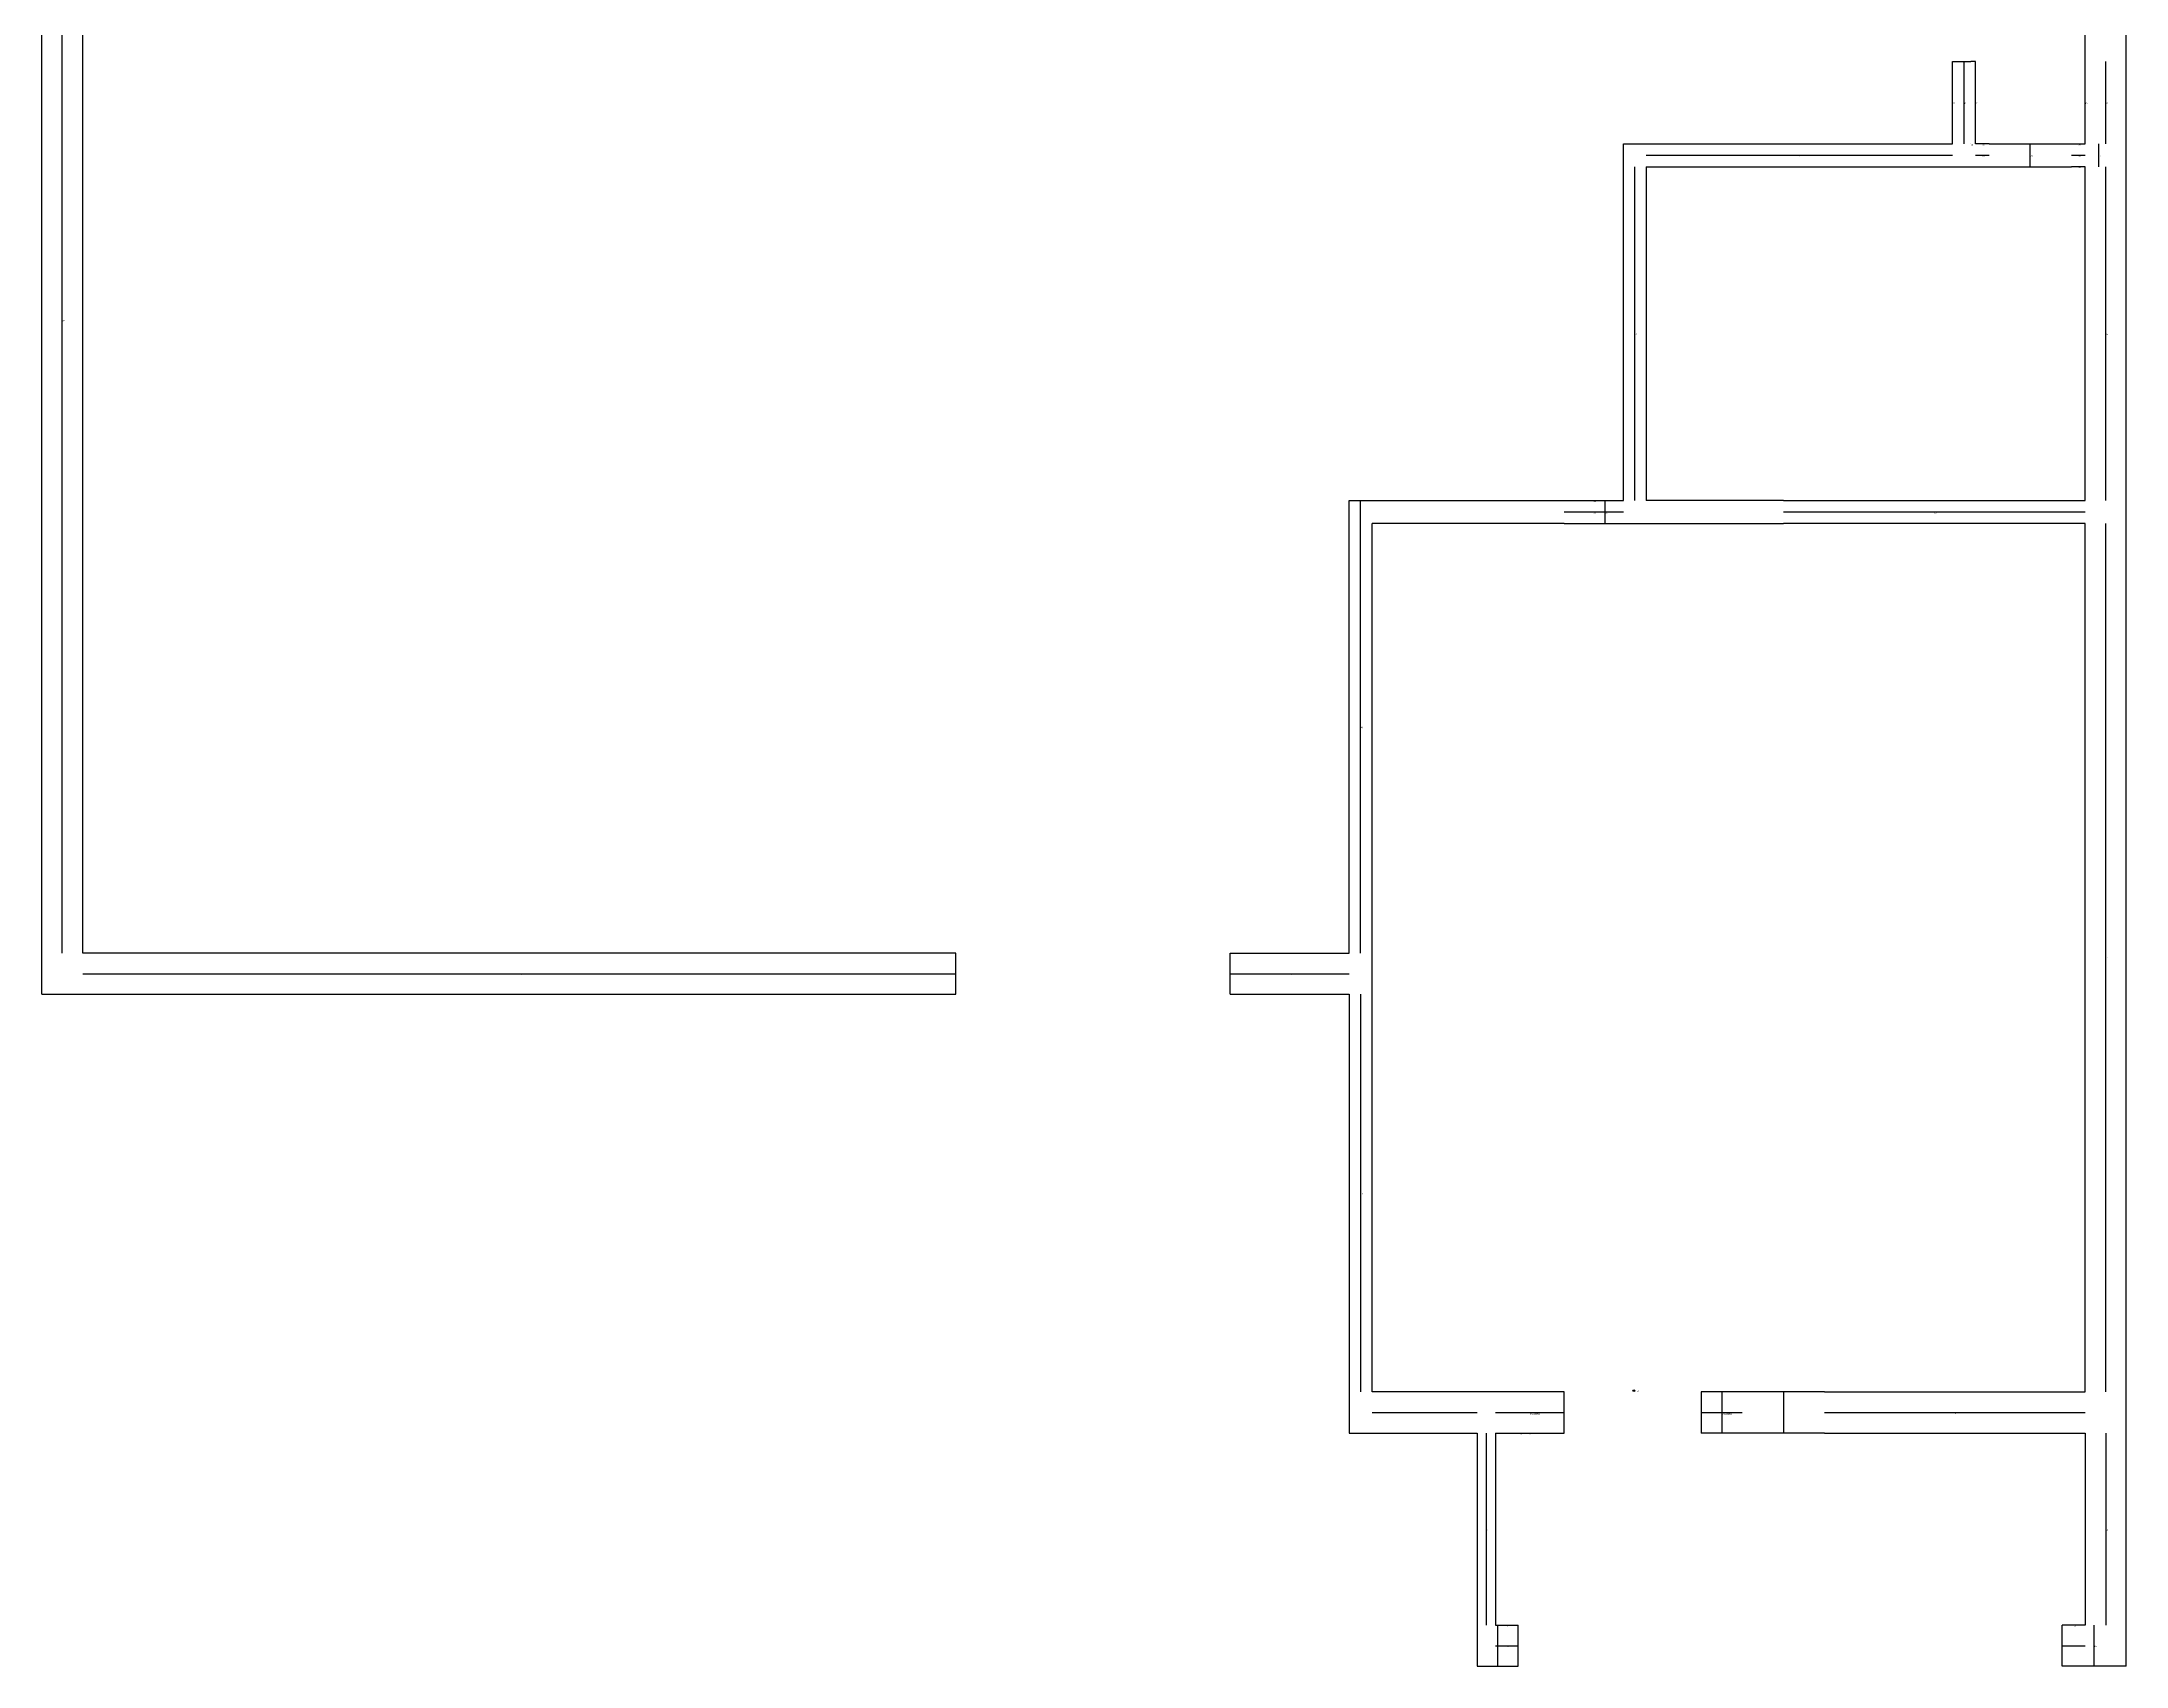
# Model space of a CAD drawing. Header units: metres. Extents: x 328 to 784, y 390 to 981.
# Drawn here: x 328 to 784, y 390 to 745.4 of the extents above; entities that cross this region are included whole.
import ezdxf

# ---------------------------------------------------------------- set-up
doc = ezdxf.new("R2010")
doc.units = ezdxf.units.M

msp = doc.modelspace()

# ---------------------------------------------------------------- linework, layer by layer
at = {"layer": 'centrelines'}
for p, q in [((332.5, 546), (332.5, 823)), ((748.5, 723), (748.5, 741)), ((779.5, 723), (779.5, 741)), ((746, 732), (746, 732)), ((751, 732), (751, 732)), ((775, 732), (775, 732)), ((679, 720.5), (746, 720.5)), ((750, 723), (750, 723)), ((751, 720.5), (754, 720.5)), ((752.5, 723), (752.5, 723)), ((763, 718), (763, 723)), ((772, 720.5), (775, 720.5)), ((773.5, 723), (773.5, 723)), ((778, 718), (778, 723)), ((676.5, 645), (676.5, 718)), ((773.5, 718), (773.5, 718)), ((779.5, 645), (779.5, 718)), ((616.5, 546), (616.5, 645)), ((667.5, 645), (667.5, 645)), ((670, 640), (670, 645)), ((661, 642.5), (674, 642.5)), ((709, 642.5), (775, 642.5)), ((779.5, 450), (779.5, 640)), ((337, 541.5), (528, 541.5)), ((588, 541.5), (614, 541.5)), ((616.5, 537), (616.5, 450)), ((695.5, 450), (695.5, 441)), ((709, 450), (709, 441)), ((619, 445.5), (642, 445.5)), ((646, 445.5), (661, 445.5)), ((691, 445.5), (700, 445.5)), ((718, 445.5), (775, 445.5)), ((644, 441), (644, 399)), ((651.5, 441), (651.5, 441)), ((653.5, 441), (653.5, 441)), ((779.5, 441), (779.5, 399)), ((646.5, 390), (646.5, 399)), ((648.5, 399), (648.5, 399)), ((772.5, 399), (772.5, 399)), ((777, 390), (777, 399)), ((646, 394.5), (651, 394.5)), ((770, 394.5), (775, 394.5))]:
    msp.add_line(p, q, dxfattribs=at)
at = {"layer": 'entity_location'}
msp.add_circle((676.26, 450.29), 0.2, dxfattribs=at)
at = {"layer": 'wall'}
for p, q in [((328, 537), (328, 981)), ((337, 546), (337, 823)), ((775, 741), (775, 759)), ((784, 741), (784, 759)), ((746, 723), (746, 741)), ((746, 741), (750, 741)), ((751, 741), (750, 741)), ((751, 723), (751, 741)), ((775, 723), (775, 741)), ((784, 390), (784, 741)), ((674, 645), (674, 723)), ((674, 723), (746, 723)), ((754, 723), (751, 723)), ((754, 723), (772, 723)), ((772, 723), (775, 723)), ((679, 718), (754, 718)), ((679, 718), (679, 645)), ((754, 718), (772, 718)), ((775, 718), (772, 718)), ((775, 645), (775, 718)), ((614, 546), (614, 645)), ((614, 645), (619, 645)), ((619, 645), (661, 645)), ((661, 645), (674, 645)), ((709, 645), (679, 645)), ((709, 645), (775, 645)), ((619, 450), (619, 640)), ((661, 640), (619, 640)), ((661, 640), (679, 640)), ((679, 640), (709, 640)), ((775, 640), (709, 640)), ((775, 450), (775, 640)), ((528, 546), (337, 546)), ((528, 537), (528, 546)), ((588, 537), (588, 546)), ((588, 546), (614, 546)), ((328, 537), (528, 537)), ((588, 537), (614, 537)), ((614, 537), (614, 441)), ((661, 450), (619, 450)), ((661, 441), (661, 450)), ((700, 450), (691, 450)), ((691, 450), (691, 441)), ((718, 450), (700, 450)), ((718, 450), (775, 450)), ((614, 441), (642, 441)), ((642, 441), (642, 390)), ((646, 441), (661, 441)), ((646, 441), (646, 399)), ((700, 441), (691, 441)), ((718, 441), (700, 441)), ((718, 441), (775, 441)), ((775, 441), (775, 399)), ((646, 399), (651, 399)), ((651, 390), (651, 399)), ((775, 399), (770, 399)), ((770, 390), (770, 399)), ((642, 390), (651, 390)), ((784, 390), (770, 390))]:
    msp.add_line(p, q, dxfattribs=at)

# ---------------------------------------------------------------- texts
at = {"layer": 'centrelines', "char_height": 0.3, "attachment_point": 1}
for s, insert in [('37', (746, 732)), ('30', (748.5, 732)), ('38', (751, 732)), ('40', (775, 732)), ('39', (779.5, 732)), ('27', (712.5, 720.5)), ('31', (750, 723)), ('32', (752.5, 723)), ('28', (752.5, 720.5)), ('29', (763, 720.5)), ('36', (773.5, 723)), ('35', (773.5, 720.5)), ('34', (778, 720.5)), ('33', (773.5, 718)), ('60', (332.5, 684.5)), ('23', (676.5, 681.5)), ('26', (779.5, 681.5)), ('24', (667.5, 645)), ('22', (667.5, 642.5)), ('21', (670, 642.5)), ('25', (742, 642.5)), ('18', (616.5, 595.5)), ('13', (779.5, 545)), ('20', (432.5, 541.5)), ('17', (601, 541.5)), ('11', (616.5, 493.5)), ('7', (630.5, 445.5)), ('1', (653.5, 445.5)), ('0', (695.5, 445.5)), ('2', (695.5, 445.5)), ('5', (709, 445.5)), ('8', (746.5, 445.5)), ('4', (651.5, 441)), ('3', (653.5, 441)), ('6', (644, 420)), ('14', (779.5, 420)), ('9', (648.5, 399)), ('15', (772.5, 399)), ('10', (646.5, 394.5)), ('12', (648.5, 394.5)), ('16', (772.5, 394.5)), ('19', (777, 394.5))]:
    msp.add_mtext(s, dxfattribs=dict(at, insert=insert))
at = {"layer": 'chosen_line', "color": 3, "char_height": 0.5, "attachment_point": 1}
for insert in [(653.5, 445.5), (695.5, 445.5)]:
    msp.add_mtext('chosen', dxfattribs=dict(at, insert=insert))
at = {"layer": 'debug', "insert": (676.26, 450.29), "char_height": 0.2, "attachment_point": 1}
msp.add_mtext('676, 450', dxfattribs=at)

doc.saveas('drawing.dxf')
